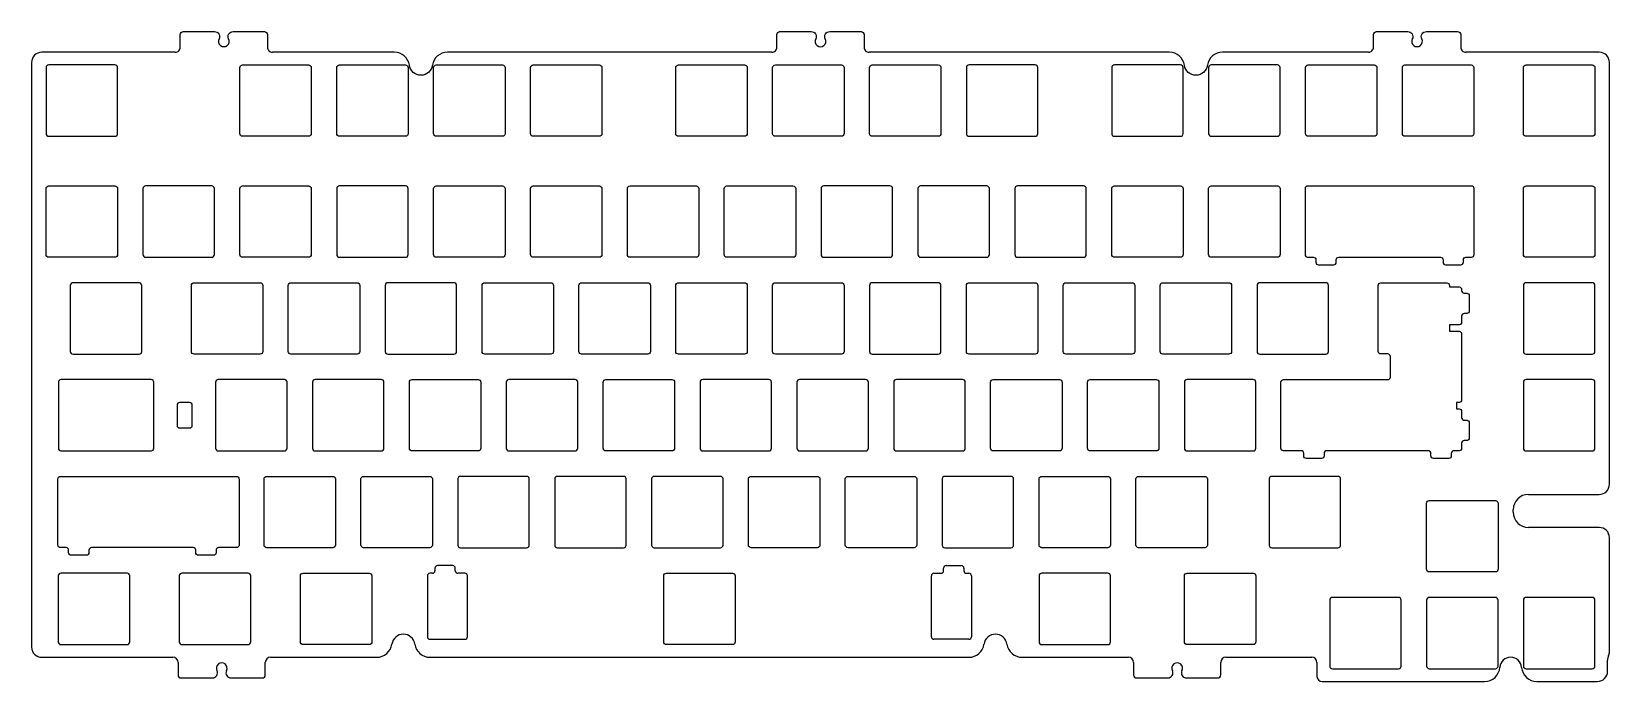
# Model space of a CAD drawing. Header units: millimetres. Extents: x 43 to 353, y 50 to 178.
import ezdxf

# ---------------------------------------------------------------- set-up
doc = ezdxf.new("R2010")
doc.units = ezdxf.units.MM

msp = doc.modelspace()

# ---------------------------------------------------------------- linework, layer by layer
for p, q in [((71.17, 173.79), (44.93, 173.79)), ((114.26, 173.79), (90.32, 173.79)), ((188.49, 173.79), (124.72, 173.79)), ((266.66, 173.79), (207.65, 173.79)), ((305.83, 173.79, 0), (277.12, 173.79)), ((351.22, 173.79), (324.96, 173.79)), ((42.93, 171.79), (42.93, 56.73)), ((353.21, 88.77), (353.21, 171.79)), ((337.3, 86.77), (351.21, 86.77)), ((334.3, 83.27), (334.3, 83.77)), ((351.21, 80.27), (337.3, 80.27)), ((353.21, 55.84), (353.21, 78.27)), ((122.25, 72.26), (122.25, 71.76)), ((125.75, 72.76), (122.75, 72.76)), ((126.25, 71.76), (126.25, 72.26)), ((222.27, 71.76), (222.27, 72.26)), ((222.77, 72.76), (225.77, 72.76)), ((226.27, 72.26), (226.27, 71.76)), ((120.76, 70.76), (120.76, 58.76)), ((121.75, 71.26), (121.26, 71.26)), ((128.15, 71.26), (126.75, 71.26)), ((128.65, 58.76), (128.65, 70.76)), ((219.87, 58.76), (219.87, 70.76)), ((220.37, 71.26), (221.77, 71.26)), ((226.77, 71.26), (227.25, 71.26)), ((227.75, 70.76), (227.76, 58.76)), ((121.26, 58.26), (128.15, 58.26)), ((227.26, 58.26), (220.37, 58.26)), ((44.93, 54.73), (57.29, 54.73)), ((57.29, 54.73), (70.74, 54.73)), ((71.74, 53.73), (71.74, 51.26)), ((88.89, 51.26), (88.89, 53.73)), ((89.89, 54.73), (97.44, 54.73)), ((97.44, 54.73), (110.81, 54.73)), ((121.26, 54.73), (227.25, 54.73)), ((237.71, 54.73), (258.62, 54.73)), ((259.62, 53.73), (259.62, 51.26)), ((276.78, 51.26), (276.78, 53.73)), ((277.78, 54.73), (294.7, 54.73)), ((295.7, 53.73), (295.7, 50.97)), ((352.85, 51.97), (352.85, 54.17)), ((72.34, 50.66), (78.49, 50.66)), ((82.15, 50.66), (88.29, 50.66)), ((260.22, 50.66), (266.37, 50.66)), ((270.03, 50.66), (276.18, 50.66)), ((296.7, 49.97), (328.67, 49.97)), ((338.94, 49.97), (350.85, 49.97))]:
    msp.add_line(p, q)
for points in [[(71.17, 173.79, 0.414214), (72.17, 174.79), (72.17, 177.26, -0.414214), (72.77, 177.86), (78.92, 177.86, -0.558994), (79.81, 176.41, 1.626105), (81.68, 176.41, -0.558994), (82.58, 177.86), (88.72, 177.86, -0.414214), (89.32, 177.26), (89.32, 174.79, 0.414214), (90.32, 173.79)], [(188.49, 173.79, 0.414214), (189.49, 174.79), (189.49, 177.26, -0.414214), (190.09, 177.86), (196.24, 177.86, -0.558994), (197.13, 176.41, 1.626105), (199.01, 176.41, -0.558994), (199.9, 177.86), (206.05, 177.86, -0.414214), (206.65, 177.26), (206.65, 174.79, 0.414214), (207.65, 173.79)], [(305.81, 173.79, 0.414214), (306.81, 174.79), (306.81, 177.26, -0.414214), (307.41, 177.86), (313.55, 177.86, -0.558994), (314.45, 176.41, 1.626105), (316.32, 176.41, -0.558994), (317.21, 177.86), (323.36, 177.86, -0.414214), (323.96, 177.26), (323.96, 174.79, 0.414214), (324.96, 173.79)], [(124.72, 173.79, 0.373059), (121.75, 171.22, -0.866746), (117.23, 171.22, 0.373059), (114.26, 173.79)], [(277.12, 173.79, 0.373058), (274.15, 171.22, -0.866744), (269.63, 171.22, 0.373058), (266.66, 173.79)]]:
    msp.add_lwpolyline(points, format="xyb")
for points in [[(46.31, 171.29, 0.414214), (45.79, 170.77), (45.79, 157.77, 0.414214), (46.31, 157.24), (59.31, 157.24, 0.414214), (59.84, 157.77), (59.84, 170.77, 0.414214), (59.31, 171.29)], [(97.41, 157.24), (84.41, 157.24, -0.414214), (83.89, 157.77), (83.89, 170.77, -0.414214), (84.41, 171.29), (97.41, 171.29, -0.414214), (97.94, 170.77), (97.94, 157.77, -0.414214)], [(103.46, 171.29), (116.46, 171.29, -0.414214), (116.99, 170.77), (116.99, 157.77, -0.414214), (116.46, 157.24), (103.46, 157.24, -0.414214), (102.94, 157.77), (102.94, 170.77, -0.414214)], [(136.04, 170.77), (136.04, 157.77, -0.414214), (135.51, 157.24), (122.51, 157.24, -0.414214), (121.99, 157.77), (121.99, 170.77, -0.414214), (122.51, 171.29), (135.51, 171.29, -0.414214)], [(141.04, 157.77), (141.04, 170.77, -0.414214), (141.56, 171.29), (154.56, 171.29, -0.414214), (155.09, 170.77), (155.09, 157.77, -0.414214), (154.56, 157.24), (141.56, 157.24, -0.414214)], [(183.66, 170.77), (183.66, 157.77, -0.414214), (183.14, 157.24), (170.14, 157.24, -0.414214), (169.61, 157.77), (169.61, 170.77, -0.414214), (170.14, 171.29), (183.14, 171.29, -0.414214)], [(188.66, 157.77), (188.66, 170.77, -0.414214), (189.19, 171.29), (202.19, 171.29, -0.414214), (202.71, 170.77), (202.71, 157.77, -0.414214), (202.19, 157.24), (189.19, 157.24, -0.414214)], [(207.71, 157.77), (207.71, 170.77, -0.414214), (208.24, 171.29), (221.24, 171.29, -0.414214), (221.76, 170.77), (221.76, 157.77, -0.414214), (221.24, 157.24), (208.24, 157.24, -0.414214)], [(226.76, 157.77, 0.414214), (227.29, 157.24), (240.29, 157.24, 0.414214), (240.81, 157.77), (240.81, 170.77, 0.414214), (240.29, 171.29), (227.29, 171.29, 0.414214), (226.76, 170.77)], [(255.86, 171.29, 0.414214), (255.34, 170.77), (255.34, 157.77, 0.414214), (255.86, 157.24), (268.86, 157.24, 0.414214), (269.39, 157.77), (269.39, 170.77, 0.414214), (268.86, 171.29)], [(274.39, 157.77, 0.414214), (274.91, 157.24), (287.91, 157.24, 0.414214), (288.44, 157.77), (288.44, 170.77, 0.414214), (287.91, 171.29), (274.91, 171.29, 0.414214), (274.39, 170.77)], [(293.96, 171.29), (306.96, 171.29, -0.414214), (307.49, 170.77), (307.49, 157.77, -0.414214), (306.96, 157.24), (293.96, 157.24, -0.414214), (293.44, 157.77), (293.44, 170.77, -0.414214)], [(313.01, 171.29), (326.01, 171.29, -0.414214), (326.54, 170.77), (326.54, 157.77, -0.414214), (326.01, 157.24), (313.01, 157.24, -0.414214), (312.49, 157.77), (312.49, 170.77, -0.414214)], [(349.83, 157.24), (336.83, 157.24, -0.414214), (336.3, 157.77), (336.3, 170.77, -0.414214), (336.83, 171.29), (349.83, 171.29, -0.414214), (350.35, 170.77), (350.35, 157.77, -0.414214)], [(59.31, 133.43), (46.31, 133.43, -0.414214), (45.79, 133.96), (45.79, 146.96, -0.414214), (46.31, 147.48), (59.31, 147.48, -0.414214), (59.84, 146.96), (59.84, 133.96, -0.414214)], [(78.36, 133.43, 0.414214), (78.89, 133.96), (78.89, 146.96, 0.414214), (78.36, 147.48), (65.36, 147.48, 0.414214), (64.84, 146.96), (64.84, 133.96, 0.414214), (65.36, 133.43)], [(97.41, 133.43), (84.41, 133.43, -0.414214), (83.89, 133.96), (83.89, 146.96, -0.414214), (84.41, 147.48), (97.41, 147.48, -0.414214), (97.94, 146.96), (97.94, 133.96, -0.414214)], [(103.46, 147.48, 0.414214), (102.94, 146.96), (102.94, 133.96, 0.414214), (103.46, 133.43), (116.46, 133.43, 0.414214), (116.99, 133.96), (116.99, 146.96, 0.414214), (116.46, 147.48)], [(135.51, 133.43), (122.51, 133.43, -0.414214), (121.99, 133.96), (121.99, 146.96, -0.414214), (122.51, 147.48), (135.51, 147.48, -0.414214), (136.04, 146.96), (136.04, 133.96, -0.414214)], [(141.04, 133.96), (141.04, 146.96, -0.414214), (141.56, 147.48), (154.56, 147.48, -0.414214), (155.09, 146.96), (155.09, 133.96, -0.414214), (154.56, 133.43), (141.56, 133.43, -0.414214)], [(160.61, 147.48), (173.61, 147.48, -0.414214), (174.14, 146.96), (174.14, 133.96, -0.414214), (173.61, 133.43), (160.61, 133.43, -0.414214), (160.09, 133.96), (160.09, 146.96, -0.414214)], [(179.14, 133.96), (179.14, 146.96, -0.414214), (179.66, 147.48), (192.66, 147.48, -0.414214), (193.19, 146.96), (193.19, 133.96, -0.414214), (192.66, 133.43), (179.66, 133.43, -0.414214)], [(211.71, 133.43, 0.414214), (212.24, 133.96), (212.24, 146.96, 0.414214), (211.71, 147.48), (198.71, 147.48, 0.414214), (198.19, 146.96), (198.19, 133.96, 0.414214), (198.71, 133.43)], [(217.76, 147.48, 0.414214), (217.24, 146.96), (217.24, 133.96, 0.414214), (217.76, 133.43), (230.76, 133.43, 0.414214), (231.29, 133.96), (231.29, 146.96, 0.414214), (230.76, 147.48)], [(236.81, 147.48, 0.414214), (236.29, 146.96), (236.29, 133.96, 0.414214), (236.81, 133.43), (249.81, 133.43, 0.414214), (250.34, 133.96), (250.34, 146.96, 0.414214), (249.81, 147.48)], [(269.39, 146.96), (269.39, 133.96, -0.414214), (268.86, 133.43), (255.86, 133.43, -0.414214), (255.34, 133.96), (255.34, 146.96, -0.414214), (255.86, 147.48), (268.86, 147.48, -0.414214)], [(274.39, 133.96), (274.39, 146.96, -0.414214), (274.91, 147.48), (287.91, 147.48, -0.414214), (288.44, 146.96), (288.44, 133.96, -0.414214), (287.91, 133.43), (274.91, 133.43, -0.414214)], [(326.61, 146.96, 0.414214), (326.11, 147.46), (293.86, 147.46, 0.414214), (293.36, 146.96), (293.36, 133.96, 0.414214), (293.86, 133.46), (294.99, 133.46, -0.414214), (295.49, 132.96), (295.49, 132.46, 0.414214), (295.99, 131.96), (298.99, 131.96, 0.414214), (299.49, 132.46), (299.49, 132.96, -0.414214), (299.99, 133.46), (319.99, 133.46, -0.414214), (320.49, 132.96), (320.49, 132.46, 0.414214), (320.99, 131.96), (323.99, 131.96, 0.414214), (324.49, 132.46), (324.49, 132.96, -0.414214), (324.99, 133.46), (326.11, 133.46, 0.414214), (326.61, 133.96)], [(336.3, 133.96), (336.3, 146.96, -0.414214), (336.83, 147.48), (349.83, 147.48, -0.414214), (350.35, 146.96), (350.35, 133.96, -0.414214), (349.83, 133.43), (336.83, 133.43, -0.414214)], [(64.08, 114.38, 0.414214), (64.6, 114.91), (64.6, 127.91, 0.414214), (64.08, 128.43), (51.08, 128.43, 0.414214), (50.55, 127.91), (50.55, 114.91, 0.414214), (51.08, 114.38)], [(87.89, 114.38), (74.89, 114.38, -0.414214), (74.36, 114.91), (74.36, 127.91, -0.414214), (74.89, 128.43), (87.89, 128.43, -0.414214), (88.41, 127.91), (88.41, 114.91, -0.414214)], [(93.94, 128.43), (106.94, 128.43, -0.414214), (107.46, 127.91), (107.46, 114.91, -0.414214), (106.94, 114.38), (93.94, 114.38, -0.414214), (93.41, 114.91), (93.41, 127.91, -0.414214)], [(125.99, 114.38, 0.414214), (126.51, 114.91), (126.51, 127.91, 0.414214), (125.99, 128.43), (112.99, 128.43, 0.414214), (112.46, 127.91), (112.46, 114.91, 0.414214), (112.99, 114.38)], [(145.04, 114.38), (132.04, 114.38, -0.414214), (131.51, 114.91), (131.51, 127.91, -0.414214), (132.04, 128.43), (145.04, 128.43, -0.414214), (145.56, 127.91), (145.56, 114.91, -0.414214)], [(164.09, 114.38), (151.09, 114.38, -0.414214), (150.56, 114.91), (150.56, 127.91, -0.414214), (151.09, 128.43), (164.09, 128.43, -0.414214), (164.61, 127.91), (164.61, 114.91, -0.414214)], [(183.14, 114.38), (170.14, 114.38, -0.414214), (169.61, 114.91), (169.61, 127.91, -0.414214), (170.14, 128.43), (183.14, 128.43, -0.414214), (183.66, 127.91), (183.66, 114.91, -0.414214)], [(202.71, 127.91), (202.71, 114.91, -0.414214), (202.19, 114.38), (189.19, 114.38, -0.414214), (188.66, 114.91), (188.66, 127.91, -0.414214), (189.19, 128.43), (202.19, 128.43, -0.414214)], [(207.71, 114.91, 0.414214), (208.24, 114.38), (221.24, 114.38, 0.414214), (221.76, 114.91), (221.76, 127.91, 0.414214), (221.24, 128.43), (208.24, 128.43, 0.414214), (207.71, 127.91)], [(240.29, 114.38), (227.29, 114.38, -0.414214), (226.76, 114.91), (226.76, 127.91, -0.414214), (227.29, 128.43), (240.29, 128.43, -0.414214), (240.81, 127.91), (240.81, 114.91, -0.414214)], [(259.34, 114.38), (246.34, 114.38, -0.414214), (245.81, 114.91), (245.81, 127.91, -0.414214), (246.34, 128.43), (259.34, 128.43, -0.414214), (259.86, 127.91), (259.86, 114.91, -0.414214)], [(265.39, 128.43), (278.39, 128.43, -0.414214), (278.91, 127.91), (278.91, 114.91, -0.414214), (278.39, 114.38), (265.39, 114.38, -0.414214), (264.86, 114.91), (264.86, 127.91, -0.414214)], [(284.44, 128.43, 0.414214), (283.91, 127.91), (283.91, 114.91, 0.414214), (284.44, 114.38), (297.44, 114.38, 0.414214), (297.96, 114.91), (297.96, 127.91, 0.414214), (297.44, 128.43)], [(309.64, 109.36, 0.414214), (310.14, 109.86), (310.14, 113.91, 0.414214), (309.64, 114.41), (308.25, 114.41, -0.414214), (307.75, 114.91), (307.75, 127.91, -0.414214), (308.25, 128.41), (321.25, 128.41, -0.414214), (321.75, 127.91), (321.75, 127.6), (323.64, 127.6, -0.414214), (324.14, 127.1), (324.14, 126.88, 0.414214), (324.64, 126.38), (325.14, 126.38, -0.414214), (325.64, 125.88), (325.64, 122.88, -0.414214), (325.14, 122.38), (324.64, 122.38, 0.414214), (324.14, 121.88), (324.14, 120.66, -0.414214), (323.64, 120.16), (321.75, 120.16), (321.75, 118.88), (323.64, 118.88, -0.414214), (324.14, 118.38), (324.14, 105.38, -0.414214), (323.64, 104.88), (323.11, 104.88), (323.11, 103.6), (323.64, 103.6, -0.414214), (324.14, 103.1), (324.14, 101.88, 0.414214), (324.64, 101.38), (325.14, 101.38, -0.414214), (325.64, 100.88), (325.64, 97.88, -0.414214), (325.14, 97.38), (324.64, 97.38, 0.414214), (324.14, 96.88), (324.14, 95.86, -0.414214), (323.64, 95.36), (322.61, 95.36, 0.414214), (322.11, 94.86), (322.11, 94.36, -0.414214), (321.61, 93.86), (318.61, 93.86, -0.414214), (318.11, 94.36), (318.11, 94.86, 0.414214), (317.61, 95.36), (297.61, 95.36, 0.414214), (297.11, 94.86), (297.11, 94.36, -0.414214), (296.61, 93.86), (293.61, 93.86, -0.414214), (293.11, 94.36), (293.11, 94.86, 0.414214), (292.61, 95.36), (289.1, 95.36, -0.414214), (288.6, 95.86), (288.6, 108.86, -0.414214), (289.1, 109.36)], [(336.83, 128.43, 0.414214), (336.3, 127.91), (336.3, 114.91, 0.414214), (336.83, 114.38), (349.83, 114.38, 0.414214), (350.35, 114.91), (350.35, 127.91, 0.414214), (349.83, 128.43)], [(66.46, 95.36, 0.414214), (66.96, 95.86), (66.96, 108.86, 0.414214), (66.46, 109.36), (48.7, 109.36, 0.414214), (48.2, 108.86), (48.2, 95.86, 0.414214), (48.7, 95.36)], [(92.65, 95.33, 0.414214), (93.18, 95.86), (93.18, 108.86, 0.414214), (92.65, 109.38), (79.65, 109.38, 0.414214), (79.13, 108.86), (79.13, 95.86, 0.414214), (79.65, 95.33)], [(98.7, 109.38, 0.414214), (98.18, 108.86), (98.18, 95.86, 0.414214), (98.7, 95.33), (111.7, 95.33, 0.414214), (112.23, 95.86), (112.23, 108.86, 0.414214), (111.7, 109.38)], [(117.75, 109.38), (130.75, 109.38, -0.414214), (131.28, 108.86), (131.28, 95.86, -0.414214), (130.75, 95.33), (117.75, 95.33, -0.414214), (117.23, 95.86), (117.23, 108.86, -0.414214)], [(150.33, 108.86, 0.414214), (149.8, 109.38), (136.8, 109.38, 0.414214), (136.28, 108.86), (136.28, 95.86, 0.414214), (136.8, 95.33), (149.8, 95.33, 0.414214), (150.33, 95.86)], [(155.85, 109.38), (168.85, 109.38, -0.414214), (169.38, 108.86), (169.38, 95.86, -0.414214), (168.85, 95.33), (155.85, 95.33, -0.414214), (155.33, 95.86), (155.33, 108.86, -0.414214)], [(187.9, 95.33, 0.414214), (188.43, 95.86), (188.43, 108.86, 0.414214), (187.9, 109.38), (174.9, 109.38, 0.414214), (174.38, 108.86), (174.38, 95.86, 0.414214), (174.9, 95.33)], [(207.48, 108.86, 0.414214), (206.95, 109.38), (193.95, 109.38, 0.414214), (193.43, 108.86), (193.43, 95.86, 0.414214), (193.95, 95.33), (206.95, 95.33, 0.414214), (207.48, 95.86)], [(212.48, 95.86, 0.414214), (213, 95.33), (226, 95.33, 0.414214), (226.53, 95.86), (226.53, 108.86, 0.414214), (226, 109.38), (213, 109.38, 0.414214), (212.48, 108.86)], [(232.05, 109.38), (245.05, 109.38, -0.414214), (245.58, 108.86), (245.58, 95.86, -0.414214), (245.05, 95.33), (232.05, 95.33, -0.414214), (231.53, 95.86), (231.53, 108.86, -0.414214)], [(264.63, 108.86), (264.63, 95.86, -0.414214), (264.1, 95.33), (251.1, 95.33, -0.414214), (250.58, 95.86), (250.58, 108.86, -0.414214), (251.1, 109.38), (264.1, 109.38, -0.414214)], [(283.68, 108.86, 0.414214), (283.15, 109.38), (270.15, 109.38, 0.414214), (269.63, 108.86), (269.63, 95.86, 0.414214), (270.15, 95.33), (283.15, 95.33, 0.414214), (283.68, 95.86)], [(336.83, 109.38, 0.414214), (336.3, 108.86), (336.3, 95.86, 0.414214), (336.83, 95.33), (349.83, 95.33, 0.414214), (350.35, 95.86), (350.35, 108.86, 0.414214), (349.83, 109.38)], [(71.54, 100.36, 0.414214), (72.04, 99.86), (74.04, 99.86, 0.414214), (74.54, 100.36), (74.54, 104.36, 0.414214), (74.04, 104.86), (72.04, 104.86, 0.414214), (71.54, 104.36)], [(75.22, 75.81, 0.414214), (74.72, 76.31), (54.72, 76.31, 0.414214), (54.22, 75.81), (54.22, 75.31, -0.414214), (53.72, 74.81), (50.72, 74.81, -0.414214), (50.22, 75.31), (50.22, 75.81, 0.414214), (49.72, 76.31), (48.6, 76.31, -0.414214), (48.1, 76.81), (48.1, 89.81, -0.414214), (48.6, 90.31), (83.23, 90.31, -0.414214), (83.73, 89.81), (83.73, 76.81, -0.414214), (83.23, 76.31), (79.72, 76.31, 0.414214), (79.22, 75.81), (79.22, 75.31, -0.414214), (78.72, 74.81), (75.72, 74.81, -0.414214), (75.22, 75.31)], [(102.7, 89.81), (102.7, 76.81, -0.414214), (102.18, 76.28), (89.18, 76.28, -0.414214), (88.65, 76.81), (88.65, 89.81, -0.414214), (89.18, 90.33), (102.18, 90.33, -0.414214)], [(107.7, 76.81), (107.7, 89.81, -0.414214), (108.23, 90.33), (121.23, 90.33, -0.414214), (121.75, 89.81), (121.75, 76.81, -0.414214), (121.23, 76.28), (108.23, 76.28, -0.414214)], [(126.75, 76.81, 0.414214), (127.28, 76.28), (140.28, 76.28, 0.414214), (140.8, 76.81), (140.8, 89.81, 0.414214), (140.28, 90.33), (127.28, 90.33, 0.414214), (126.75, 89.81)], [(146.33, 90.33, 0.414214), (145.8, 89.81), (145.8, 76.81, 0.414214), (146.33, 76.28), (159.33, 76.28, 0.414214), (159.85, 76.81), (159.85, 89.81, 0.414214), (159.33, 90.33)], [(178.9, 89.81, 0.414214), (178.38, 90.33), (165.38, 90.33, 0.414214), (164.85, 89.81), (164.85, 76.81, 0.414214), (165.38, 76.28), (178.38, 76.28, 0.414214), (178.9, 76.81)], [(184.43, 90.33), (197.43, 90.33, -0.414214), (197.95, 89.81), (197.95, 76.81, -0.414214), (197.43, 76.28), (184.43, 76.28, -0.414214), (183.9, 76.81), (183.9, 89.81, -0.414214)], [(217, 89.81), (217, 76.81, -0.414214), (216.48, 76.28), (203.48, 76.28, -0.414214), (202.95, 76.81), (202.95, 89.81, -0.414214), (203.48, 90.33), (216.48, 90.33, -0.414214)], [(222.53, 90.33, 0.414214), (222, 89.81), (222, 76.81, 0.414214), (222.53, 76.28), (235.53, 76.28, 0.414214), (236.05, 76.81), (236.05, 89.81, 0.414214), (235.53, 90.33)], [(254.58, 76.28), (241.58, 76.28, -0.414214), (241.05, 76.81), (241.05, 89.81, -0.414214), (241.58, 90.33), (254.58, 90.33, -0.414214), (255.1, 89.81), (255.1, 76.81, -0.414214)], [(260.1, 76.81), (260.1, 89.81, -0.414214), (260.63, 90.33), (273.63, 90.33, -0.414214), (274.15, 89.81), (274.15, 76.81, -0.414214), (273.63, 76.28), (260.63, 76.28, -0.414214)], [(300.35, 89.81, 0.414214), (299.82, 90.33), (286.82, 90.33, 0.414214), (286.3, 89.81), (286.3, 76.81, 0.414214), (286.82, 76.28), (299.82, 76.28, 0.414214), (300.35, 76.81)], [(317.78, 85.57), (330.78, 85.57, -0.414214), (331.3, 85.04), (331.3, 72.04, -0.414214), (330.78, 71.52), (317.78, 71.52, -0.414214), (317.25, 72.04), (317.25, 85.04, -0.414214)], [(48.17, 57.76, 0.414214), (48.7, 57.23), (61.7, 57.23, 0.414214), (62.22, 57.76), (62.22, 70.76, 0.414214), (61.7, 71.28), (48.7, 71.28, 0.414214), (48.17, 70.76)], [(85.51, 57.23, 0.414214), (86.03, 57.76), (86.03, 70.76, 0.414214), (85.51, 71.28), (72.51, 71.28, 0.414214), (71.98, 70.76), (71.98, 57.76, 0.414214), (72.51, 57.23)], [(95.8, 57.76), (95.8, 70.76, -0.414214), (96.32, 71.28), (109.32, 71.28, -0.414214), (109.85, 70.76), (109.85, 57.76, -0.414214), (109.32, 57.23), (96.32, 57.23, -0.414214)], [(181.28, 70.76), (181.28, 57.76, -0.414214), (180.76, 57.23), (167.76, 57.23, -0.414214), (167.23, 57.76), (167.23, 70.76, -0.414214), (167.76, 71.28), (180.76, 71.28, -0.414214)], [(241.58, 71.28, 0.414214), (241.05, 70.76), (241.05, 57.76, 0.414214), (241.58, 57.23), (254.58, 57.23, 0.414214), (255.1, 57.76), (255.1, 70.76, 0.414214), (254.58, 71.28)], [(269.63, 57.76), (269.63, 70.76, -0.414214), (270.15, 71.28), (283.15, 71.28, -0.414214), (283.68, 70.76), (283.68, 57.76, -0.414214), (283.15, 57.23), (270.15, 57.23, -0.414214)], [(298.73, 66.52, 0.414214), (298.2, 65.99), (298.2, 52.99, 0.414214), (298.73, 52.47), (311.73, 52.47, 0.414214), (312.25, 52.99), (312.25, 65.99, 0.414214), (311.73, 66.52)], [(331.3, 65.99, 0.414214), (330.78, 66.52), (317.78, 66.52, 0.414214), (317.25, 65.99), (317.25, 52.99, 0.414214), (317.78, 52.47), (330.78, 52.47, 0.414214), (331.3, 52.99)], [(336.83, 66.52, 0.414214), (336.3, 65.99), (336.3, 52.99, 0.414214), (336.83, 52.47), (349.83, 52.47, 0.414214), (350.35, 52.99), (350.35, 65.99, 0.414214), (349.83, 66.52)]]:
    msp.add_lwpolyline(points, format="xyb", close=True)
for centre, radius, start, end in [((44.93, 171.79), 2, 90, 180), ((351.21, 171.79), 2, 0, 89.7175), ((351.21, 88.77), 2, 270, 0), ((337.3, 83.77), 3, 90, 180), ((337.3, 83.27), 3, 180, 270), ((351.21, 78.27), 2, 0, 90), ((121.75, 71.76), 0.5, 270, 360), ((122.75, 72.26), 0.5, 90, 180), ((125.75, 72.26), 0.5, 0, 90), ((126.75, 71.76), 0.5, 180, 270), ((221.77, 71.76), 0.5, 270, 360), ((222.77, 72.26), 0.5, 90, 180), ((225.77, 72.26), 0.5, 0, 90), ((226.77, 71.76), 0.5, 180, 270), ((121.26, 70.76), 0.5, 89.9999, 180), ((128.15, 70.76), 0.5, 0, 90), ((220.37, 70.76), 0.5, 90, 180), ((227.25, 70.76), 0.5, 360, 90.0001), ((116.04, 56.98), 2.28, 8.1662, 171.8338), ((232.48, 56.98), 2.28, 8.1662, 171.8338), ((44.93, 56.73), 2, 180, 270), ((110.81, 57.73), 3, 270, 351.8338), ((121.26, 57.73), 3, 188.1662, 270), ((121.26, 58.76), 0.5, 180, 270), ((128.15, 58.76), 0.5, 270, 0), ((220.37, 58.76), 0.5, 180, 270), ((227.25, 57.73), 3, 270, 351.8338), ((227.26, 58.76), 0.5, 270, 360), ((237.71, 57.73), 3, 188.1662, 270), ((70.74, 53.73), 1, 0, 90), ((80.32, 52.59), 1.05, 333.1794, 206.8198), ((89.89, 53.73), 1, 90, 180), ((258.62, 53.73), 1, 0, 90), ((268.2, 52.59), 1.05, 333.1794, 206.8198), ((277.78, 53.73), 1, 90, 180), ((294.7, 53.73), 1, 0, 90), ((333.8, 52.58), 2.15, 4.3148, 175.6852), ((354.85, 54.17), 2, 155.4108, 180), ((351.21, 55.84), 2, 335.4108, 0), ((72.34, 51.26), 0.6, 180, 270), ((78.49, 51.66), 1, 270, 26.8198), ((82.15, 51.66), 1, 153.1811, 270), ((88.29, 51.26), 0.6, 270, 0), ((260.22, 51.26), 0.6, 180, 270), ((266.37, 51.66), 1, 270, 26.8198), ((270.03, 51.66), 1, 153.1811, 270), ((276.18, 51.26), 0.6, 270, 0), ((296.7, 50.97), 1, 180, 270), ((328.67, 52.97), 3, 270, 355.6852), ((338.94, 52.97), 3, 184.3148, 270), ((350.85, 51.97), 2, 270, 0)]:
    msp.add_arc(centre, radius, start, end)

doc.saveas('drawing.dxf')
